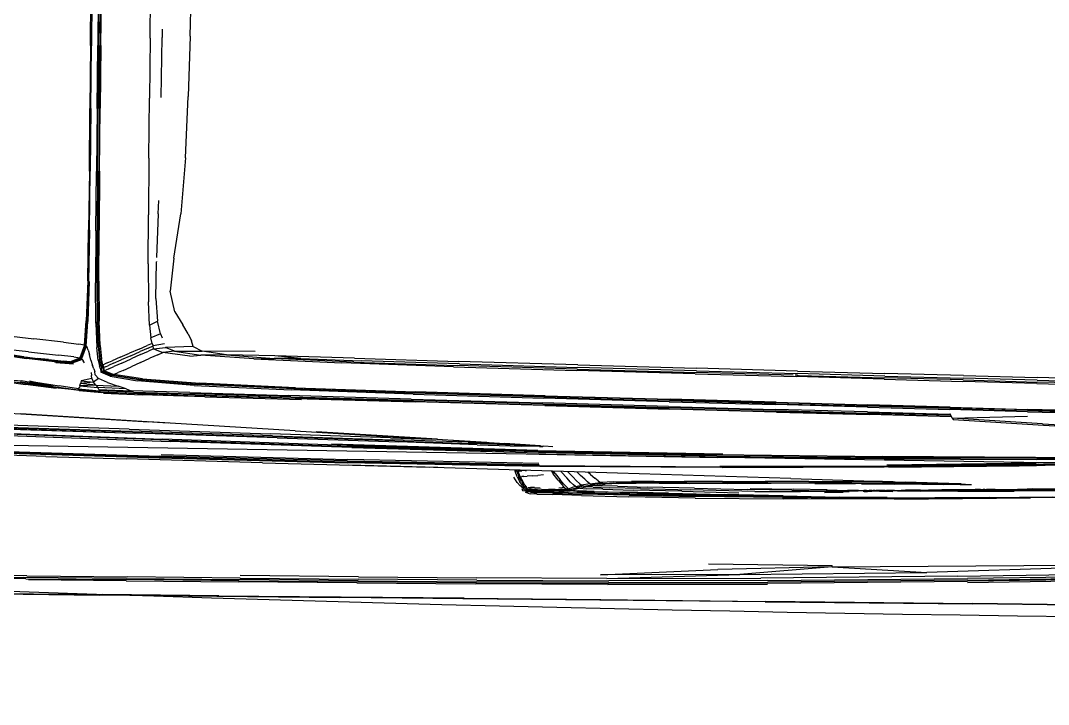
# Model space of a CAD drawing. Extents: x 526875 to 527530, y 3493038 to 3493574.
# Drawn here: x 527099.499 to 527102.927, y 3493321.501 to 3493323.782 of the extents above; entities that cross this region are included whole.
import ezdxf

# ---------------------------------------------------------------- set-up
doc = ezdxf.new("R2010")
doc.units = 0
doc.header["$LTSCALE"] = 2
doc.layers.get('0').update_dxf_attribs({"linetype": 'CONTINUOUS'})
doc.layers.add('L-WATER水景', color=5, linetype='CONTINUOUS')
doc.layers.add('W-_BOLLARD系船栓', color=4, linetype='CONTINUOUS')

# ---------------------------------------------------------------- blocks, each defined once
blk = doc.blocks.new('$matou$00000056')
at = {"color": 0, "linetype": 'Continuous'}
for p, q in [((1730.9, 2039.4, 0), (2317.7, 2037.8, 0)), ((1731.2, 2038.1, 0), (2317.4, 2036.7, 0)), ((2317.5, 2037.6, 0), (2778.6, 2036.7, 0)), ((2779.1, 2036.9, 0), (2317.7, 2037.8, 0)), ((3145.6, 2036.2, 0), (2778.6, 2036.7, 0)), ((2779.1, 2036.9, 0), (3146.6, 2036.4, 0)), ((3448.6, 2035.2, 0), (3144.7, 2035.4, 0)), ((3145.6, 2036.2, 0), (3449.9, 2036, 0)), ((3451.4, 2036.2, 0), (3146.6, 2036.4, 0)), ((3448.6, 2035.2, 0), (3721.1, 2035.1, 0)), ((3722.9, 2036, 0), (3449.9, 2036, 0)), ((3451.4, 2036.2, 0), (3724.8, 2036.2, 0)), ((3993.6, 2035.1, 0), (3721.1, 2035.1, 0)), ((3722.9, 2036, 0), (3995.9, 2036, 0)), ((3998.3, 2036.2, 0), (3724.8, 2036.2, 0)), ((3993.6, 2035.1, 0), (4252.3, 2034.9, 0)), ((4256.6, 2035.8, 0), (3995.9, 2036, 0)), ((3998.3, 2036.2, 0), (4258, 2036, 0)), ((4483.4, 2034.5, 0), (4252.3, 2034.9, 0)), ((4256.6, 2035.8, 0), (4493, 2035.4, 0)), ((4490.3, 2035.5, 0), (4258, 2036, 0)), ((2774.1, 1985.3, 0), (3128.1, 1990.6, 0)), ((3128.9, 1993.5, 0), (2774.5, 1988.3, 0)), ((3127.6, 1987.5, 0), (3421, 1989.2, 0)), ((3421.8, 1992.5, 0), (3128.1, 1990.6, 0)), ((3128.9, 1993.5, 0), (3423.1, 1995.3, 0)), ((3684.4, 1989.3, 0), (3421, 1989.2, 0)), ((3421.8, 1992.5, 0), (3685.5, 1992.5, 0)), ((3687.1, 1995.4, 0), (3423.1, 1995.3, 0)), ((3684.4, 1989.3, 0), (3947.7, 1989.3, 0)), ((3949.1, 1992.6, 0), (3685.5, 1992.5, 0)), ((3687.1, 1995.4, 0), (3951.2, 1995.5, 0)), ((4199.3, 1989.3, 0), (3947.7, 1989.3, 0)), ((3949.1, 1992.6, 0), (4199.3, 1992.6, 0)), ((4199.6, 1995.6, 0), (3951.2, 1995.5, 0)), ((4423, 1992.6, 0), (4199.3, 1992.6, 0)), ((4199.3, 1989.3, 0), (4427.3, 1989.2, 0)), ((4199.6, 1995.6, 0), (4416.8, 1995.5, 0)), ((4423, 1992.6, 0), (4594.7, 1992.5, 0)), ((4627.7, 1988.9, 0), (4427.3, 1989.2, 0)), ((2329.6, 1977.9, 0), (1764.1, 1960.8, 0)), ((1764.9, 1957.2, 0), (2329.8, 1974.8, 0)), ((2329.8, 1971.5, 0), (1765.2, 1953.9, 0)), ((1765.4, 1949.7, 0), (2329.8, 1967.4, 0)), ((2774.1, 1985.3, 0), (2329.8, 1974.8, 0)), ((2329.8, 1971.5, 0), (2773.9, 1982.1, 0)), ((2773.7, 1978, 0), (2329.8, 1967.4, 0)), ((2352.5, 1961.1, 0), (2789.3, 1971.6, 0)), ((2773.7, 1978, 0), (3127.2, 1983.3, 0)), ((3127.6, 1987.5, 0), (2773.9, 1982.1, 0)), ((3131.8, 1976.7, 0), (2789.3, 1971.6, 0)), ((3131.8, 1976.7, 0), (2836.2, 1961.7, 0)), ((2836.2, 1961.7, 0), (3145.8, 1966.5, 0)), ((3145.8, 1966.5, 0), (2884.9, 1948.6, 0)), ((3420.5, 1985.1, 0), (3127.2, 1983.3, 0)), ((3131.8, 1976.7, 0), (3421, 1978.4, 0)), ((3420.5, 1985.1, 0), (3683.7, 1985.1, 0)), ((3683.8, 1978.4, 0), (3421, 1978.4, 0)), ((3946.9, 1985.1, 0), (3683.7, 1985.1, 0)), ((3683.8, 1978.4, 0), (3946.6, 1978.3, 0)), ((3946.9, 1985.1, 0), (4196.9, 1985, 0)), ((4420.5, 1984.7, 0), (4196.9, 1985, 0)), ((4420.5, 1984.7, 0), (4592.8, 1983.8, 0)), ((2352.5, 1961.1, 0), (1780.5, 1943.6, 0)), ((1870.9, 1923.1, 0), (2420.7, 1951.7, 0)), ((2836.2, 1961.7, 0), (2420.7, 1951.7, 0)), ((2631, 1937.9, 0), (2420.7, 1951.7, 0)), ((2631, 1937.9, 0), (2836.2, 1961.7, 0)), ((2631, 1937.9, 0), (2884.9, 1948.6, 0)), ((2631, 1937.9, 0), (1870.9, 1923.1, 0)), ((2631, 1937.9, 0), (2631, 1934.9, 0)), ((2905.9, 1932.7, 0), (2631, 1934.9, 0)), ((1854.5, 1732.5, 0), (2191.8, 1741.6, 0)), ((2282, 1741.1, 0), (2128.4, 1737.2, 0)), ((2295.1, 1743.1, 0), (2141.5, 1738.9, 0)), ((2142.7, 1738.7, 0), (2289.9, 1742.6, 0)), ((2493.7, 1748.2, 0), (2191.8, 1741.6, 0)), ((2282, 1741.1, 0), (2404, 1743.5, 0)), ((2407.8, 1744.8, 0), (2289.9, 1742.6, 0)), ((2295.1, 1743.1, 0), (2414.2, 1745.5, 0)), ((2427.2, 1745.8, 0), (2387.3, 1745, 0)), ((2509.8, 1744.4, 0), (2404, 1743.5, 0)), ((2407.8, 1744.8, 0), (2512.6, 1745.7, 0)), ((2427.2, 1745.8, 0), (2450.3, 1746.1, 0)), ((2547.2, 1746.9, 0), (2450.3, 1746.1, 0)), ((2493.7, 1748.2, 0), (2740.7, 1750.8, 0)), ((2509.8, 1744.4, 0), (2616.5, 1744.1, 0)), ((2620.4, 1745.3, 0), (2512.6, 1745.7, 0)), ((2547.2, 1746.9, 0), (2647.7, 1746.3, 0)), ((2741.5, 1742.6, 0), (2616.5, 1744.1, 0)), ((2620.4, 1745.3, 0), (2747.5, 1743.8, 0)), ((2771.6, 1744.7, 0), (2647.7, 1746.3, 0)), ((2742.9, 1746.4, 0), (2687, 1745.8, 0)), ((2936.6, 1750.6, 0), (2740.7, 1750.8, 0)), ((2741.5, 1742.6, 0), (2872.3, 1740.4, 0)), ((2742.9, 1746.4, 0), (2936.4, 1746.2, 0)), ((2879.8, 1741.6, 0), (2747.5, 1743.8, 0)), ((2771.6, 1744.7, 0), (2903.4, 1742.6, 0)), ((2914.2, 1742.6, 0), (2802.2, 1744.2, 0)), ((2935.6, 1744.1, 0), (2807.3, 1744.2, 0)), ((2996.5, 1738.1, 0), (2872.3, 1740.4, 0)), ((2879.8, 1741.6, 0), (3003.7, 1739.3, 0)), ((2899.1, 1742.8, 0), (2934.4, 1742.8, 0)), ((2914.2, 1742.6, 0), (3041.2, 1740.3, 0)), ((3054.9, 1740.4, 0), (2932.8, 1742.3, 0)), ((3081.7, 1741.2, 0), (2934.4, 1742.8, 0)), ((2935.6, 1744.1, 0), (3082.9, 1742.4, 0)), ((3083.8, 1744.5, 0), (2936.4, 1746.2, 0)), ((2936.6, 1750.6, 0), (3085, 1748.7, 0)), ((2985.2, 1741.4, 0), (3066.6, 1740.3, 0)), ((2996.5, 1738.1, 0), (3098.2, 1736, 0)), ((3104.2, 1737.4, 0), (3003.7, 1739.3, 0)), ((3081.7, 1741.2, 0), (3186.1, 1739.2, 0)), ((3187.4, 1740.4, 0), (3082.9, 1742.4, 0)), ((3083.8, 1744.5, 0), (3188.4, 1742.4, 0)), ((3189.6, 1746.5, 0), (3085, 1748.7, 0)), ((3104.2, 1737.4, 0), (3166.6, 1736.1, 0)), ((3250.7, 1737.9, 0), (3186.1, 1739.2, 0)), ((3187.4, 1740.4, 0), (3252.2, 1739.1, 0)), ((3253.1, 1741.1, 0), (3188.4, 1742.4, 0)), ((3189.6, 1746.5, 0), (3254.3, 1744.9, 0)), ((3250.7, 1737.9, 0), (3285.7, 1736.9, 0)), ((3287.2, 1738.1, 0), (3252.2, 1739.1, 0)), ((3253.1, 1741.1, 0), (3288.1, 1740.1, 0)), ((3289.1, 1743.9, 0), (3254.3, 1744.9, 0)), ((3300.7, 1735.8, 0), (3285.7, 1736.9, 0)), ((3287.2, 1738.1, 0), (3302.5, 1736.9, 0)), ((3303.3, 1739.1, 0), (3288.1, 1740.1, 0)), ((3289.1, 1743.9, 0), (3304, 1743, 0)), ((3300.7, 1735.8, 0), (3302.5, 1736.9, 0)), ((3303.3, 1739.1, 0), (3302.5, 1736.9, 0)), ((3308.6, 1737.7, 0), (3302.5, 1736.9, 0)), ((3308.7, 1734.7, 0), (3302.5, 1736.9, 0)), ((3303.3, 1739.1, 0), (3308.6, 1737.7, 0)), ((3309, 1741.8, 0), (3304, 1743, 0)), ((3314, 1735.9, 0), (3308.6, 1737.7, 0)), ((3309, 1741.8, 0), (3313.9, 1739.7, 0)), ((2018.7, 1714.6, 0), (2199.4, 1717.5, 0)), ((2199.8, 1718.3, 0), (2018.8, 1715.5, 0)), ((2018.9, 1715.9, 0), (2200.4, 1718.8, 0)), ((2212.8, 1720.8, 0), (2033.6, 1717.9, 0)), ((2054.6, 1720.1, 0), (2228.3, 1723, 0)), ((2126.2, 1716.1, 0), (2220.5, 1717.9, 0)), ((2186.4, 1715.5, 0), (2144.7, 1715.2, 0)), ((2199.7, 1717.5, 0), (2199.4, 1717.5, 0)), ((2199.8, 1718.3, 0), (2326.8, 1720.3, 0)), ((2327.8, 1720.8, 0), (2200.4, 1718.8, 0)), ((2332.8, 1721.6, 0), (2204.5, 1719.6, 0)), ((2212.8, 1720.8, 0), (2340.2, 1722.7, 0)), ((2269.9, 1718.9, 0), (2220.5, 1717.9, 0)), ((2353.2, 1724.8, 0), (2228.3, 1723, 0)), ((2269.9, 1718.9, 0), (2289.2, 1719.3, 0)), ((2293.2, 1719.4, 0), (2289.2, 1719.3, 0)), ((2293.2, 1719.4, 0), (2296.7, 1719.5, 0)), ((2302.7, 1719.6, 0), (2296.7, 1719.5, 0)), ((2302.7, 1719.6, 0), (2314.6, 1719.8, 0)), ((2313.3, 1719.8, 0), (2332.1, 1720.3, 0)), ((2341.2, 1720.5, 0), (2326.8, 1720.3, 0)), ((2327.8, 1720.8, 0), (2389, 1721.7, 0)), ((2362.3, 1721.1, 0), (2332.1, 1720.3, 0)), ((2332.8, 1721.6, 0), (2418.8, 1722.8, 0)), ((2425.2, 1723.8, 0), (2340.2, 1722.7, 0)), ((2353.2, 1724.8, 0), (2435.4, 1725.5, 0)), ((2362.3, 1721.1, 0), (2398.6, 1722, 0)), ((2436, 1722.9, 0), (2398.6, 1722, 0)), ((2460.3, 1723.4, 0), (2418.8, 1722.8, 0)), ((2425.2, 1723.8, 0), (2479.5, 1724.3, 0)), ((2487.1, 1725.5, 0), (2435.4, 1725.5, 0)), ((2436, 1722.9, 0), (2469.5, 1723.6, 0)), ((2494.2, 1724, 0), (2469.5, 1723.6, 0)), ((2514.7, 1724.6, 0), (2479.5, 1724.3, 0)), ((2487.1, 1725.5, 0), (2520.4, 1725.5, 0)), ((2494.2, 1724, 0), (2511.8, 1724.3, 0)), ((2527.1, 1726.9, 0), (2497.4, 1727.5, 0)), ((2523.6, 1724.3, 0), (2511.8, 1724.3, 0)), ((2514.7, 1724.6, 0), (2535.3, 1724.7, 0)), ((2540, 1725.4, 0), (2520.4, 1725.5, 0)), ((2521.4, 1724.3, 0), (2531.8, 1724.4, 0)), ((2527.1, 1726.9, 0), (2544.4, 1726.6, 0)), ((2538, 1724.5, 0), (2531.8, 1724.4, 0)), ((2538, 1724.5, 0), (2542.4, 1724.5, 0)), ((2540, 1725.4, 0), (2550.5, 1725.5, 0)), ((2545.1, 1724.5, 0), (2542.4, 1724.5, 0)), ((2553.9, 1726.6, 0), (2544.4, 1726.6, 0)), ((2545.1, 1724.5, 0), (2550.5, 1724.6, 0)), ((2556.5, 1725.4, 0), (2550.5, 1725.5, 0)), ((2553.9, 1726.6, 0), (2559.1, 1726.7, 0)), ((2561.6, 1728.2, 0), (2554.2, 1728, 0)), ((2556.5, 1725.4, 0), (2562.4, 1725.5, 0)), ((2563.5, 1726.6, 0), (2559.1, 1726.7, 0)), ((2573.7, 1725.4, 0), (2562.4, 1725.5, 0)), ((2563.5, 1726.6, 0), (2574.5, 1726.5, 0)), ((2573.7, 1725.4, 0), (2598.3, 1725.2, 0)), ((2599.4, 1726.6, 0), (2574.5, 1726.5, 0)), ((2578.5, 1727.6, 0), (2594.8, 1728.1, 0)), ((2635.7, 1728.9, 0), (2594.8, 1728.1, 0)), ((2644, 1724.7, 0), (2598.3, 1725.2, 0)), ((2599.4, 1726.6, 0), (2646, 1726.7, 0)), ((2649.7, 1732, 0), (2607.7, 1730.6, 0)), ((2635.7, 1728.9, 0), (2702.7, 1729.6, 0)), ((2644, 1724.7, 0), (2718.6, 1723.8, 0)), ((2722.2, 1726.5, 0), (2646, 1726.7, 0)), ((2804.5, 1730.5, 0), (2702.7, 1729.6, 0)), ((2815, 1722.2, 0), (2718.6, 1723.8, 0)), ((2722.2, 1726.5, 0), (2821.8, 1725.6, 0)), ((2804.5, 1730.5, 0), (2948.3, 1728, 0)), ((2938.6, 1723.6, 0), (2821.8, 1725.6, 0)), ((2966.4, 1732.2, 0), (2839.6, 1734.7, 0)), ((2938.6, 1723.6, 0), (3044.2, 1721.5, 0)), ((3058.6, 1725.8, 0), (2948.3, 1728, 0)), ((2966.4, 1732.2, 0), (3074.8, 1730.1, 0)), ((3110, 1720.1, 0), (3044.2, 1721.5, 0)), ((3058.6, 1725.8, 0), (3127.2, 1724.4, 0)), ((3142.2, 1728.8, 0), (3074.8, 1730.1, 0)), ((3161.4, 1734.8, 0), (3098.2, 1736, 0)), ((3107.2, 1712.3, 0), (3137.2, 1714.4, 0)), ((3110, 1720.1, 0), (3145.7, 1719.1, 0)), ((3164.2, 1723.4, 0), (3127.2, 1724.4, 0)), ((3161.3, 1718, 0), (3137.2, 1714.4, 0)), ((3142.5, 1712.7, 0), (3137.2, 1714.4, 0)), ((3142.2, 1728.8, 0), (3178.6, 1727.8, 0)), ((3142.5, 1712.7, 0), (3166.4, 1716.3, 0)), ((3161.3, 1718, 0), (3145.7, 1719.1, 0)), ((3161.3, 1718, 0), (3180, 1722.3, 0)), ((3161.3, 1718, 0), (3166.4, 1716.3, 0)), ((3161.4, 1734.8, 0), (3195.5, 1733.8, 0)), ((3164.2, 1723.4, 0), (3180, 1722.3, 0)), ((3185, 1720.6, 0), (3166.4, 1716.3, 0)), ((3171.1, 1713.5, 0), (3166.4, 1716.3, 0)), ((3200.4, 1735.2, 0), (3166.6, 1736.1, 0)), ((3171.1, 1713.5, 0), (3189.5, 1717.7, 0)), ((3194.1, 1726.6, 0), (3178.6, 1727.8, 0)), ((3194.1, 1726.6, 0), (3180, 1722.3, 0)), ((3185, 1720.6, 0), (3180, 1722.3, 0)), ((3185, 1720.6, 0), (3198.9, 1724.9, 0)), ((3185, 1720.6, 0), (3189.5, 1717.7, 0)), ((3203.2, 1722.1, 0), (3189.5, 1717.7, 0)), ((3194.3, 1713, 0), (3189.5, 1717.7, 0)), ((3194.1, 1726.6, 0), (3203.9, 1730.3, 0)), ((3194.1, 1726.6, 0), (3198.9, 1724.9, 0)), ((3210.2, 1732.7, 0), (3195.5, 1733.8, 0)), ((3208.6, 1728.6, 0), (3198.9, 1724.9, 0)), ((3203.2, 1722.1, 0), (3198.9, 1724.9, 0)), ((3200.4, 1735.2, 0), (3214.9, 1734, 0)), ((3203.2, 1722.1, 0), (3212.7, 1725.8, 0)), ((3203.2, 1722.1, 0), (3207.9, 1717.3, 0)), ((3210.2, 1732.7, 0), (3203.9, 1730.3, 0)), ((3214, 1709.7, 0), (3207.9, 1717.3, 0)), ((3208.6, 1728.6, 0), (3214.8, 1731, 0)), ((3210.2, 1732.7, 0), (3214.9, 1734, 0)), ((3210.2, 1732.7, 0), (3214.8, 1731, 0)), ((3218.8, 1728.2, 0), (3212.7, 1725.8, 0)), ((3219.4, 1732.3, 0), (3214.8, 1731, 0)), ((3218.8, 1728.2, 0), (3214.8, 1731, 0)), ((3220.1, 1734.7, 0), (3214.9, 1734, 0)), ((3219.4, 1732.3, 0), (3214.9, 1734, 0)), ((3218.8, 1728.2, 0), (3223.4, 1729.5, 0)), ((3218.8, 1728.2, 0), (3223.3, 1723.3, 0)), ((3219.4, 1732.3, 0), (3224.6, 1732.9, 0)), ((3219.4, 1732.3, 0), (3223.4, 1729.5, 0)), ((3220.1, 1734.7, 0), (3227.9, 1734.9, 0)), ((3229.1, 1715.4, 0), (3223.3, 1723.3, 0)), ((3228.5, 1730.1, 0), (3223.4, 1729.5, 0)), ((3227.8, 1724.6, 0), (3223.4, 1729.5, 0)), ((3232.4, 1733.2, 0), (3224.6, 1732.9, 0)), ((3227.8, 1724.6, 0), (3232.9, 1725.3, 0)), ((3227.8, 1724.6, 0), (3233.5, 1716.7, 0)), ((3240.4, 1735, 0), (3227.9, 1734.9, 0)), ((3228.5, 1730.1, 0), (3236.3, 1730.4, 0)), ((3229.1, 1715.4, 0), (3237.3, 1703.4, 0)), ((3232.4, 1733.2, 0), (3244.8, 1733.3, 0)), ((3240.5, 1725.5, 0), (3232.9, 1725.3, 0)), ((3241.6, 1704.6, 0), (3233.5, 1716.7, 0)), ((3248.6, 1730.5, 0), (3236.3, 1730.4, 0)), ((3240.4, 1735, 0), (3255.3, 1735.1, 0)), ((3259.7, 1733.4, 0), (3244.8, 1733.3, 0)), ((3248.6, 1730.5, 0), (3263.4, 1730.6, 0)), ((3270.4, 1735.1, 0), (3255.3, 1735.1, 0)), ((3259.7, 1733.4, 0), (3274.7, 1733.4, 0)), ((3278.3, 1730.6, 0), (3263.4, 1730.6, 0)), ((3270.4, 1735.1, 0), (3283.4, 1735.1, 0)), ((3287.6, 1733.4, 0), (3274.7, 1733.4, 0)), ((3278.3, 1730.6, 0), (3291.2, 1730.6, 0)), ((3294.6, 1726, 0), (3282, 1726, 0)), ((3292, 1735.1, 0), (3283.4, 1735.1, 0)), ((3287.6, 1733.4, 0), (3296.2, 1733.4, 0)), ((3299.7, 1730.6, 0), (3291.2, 1730.6, 0)), ((3292, 1735.1, 0), (3297.4, 1735.3, 0)), ((3294.6, 1726, 0), (3303.1, 1726.1, 0)), ((3301.7, 1733.5, 0), (3296.2, 1733.4, 0)), ((3300.7, 1735.8, 0), (3297.4, 1735.3, 0)), ((3299.7, 1730.6, 0), (3305.1, 1730.7, 0)), ((3300.7, 1735.8, 0), (3305.3, 1733.9, 0)), ((3301.7, 1733.5, 0), (3305.3, 1733.9, 0)), ((3308.4, 1726.1, 0), (3303.1, 1726.1, 0)), ((3308.7, 1730.8, 0), (3305.1, 1730.7, 0)), ((3308.7, 1734.7, 0), (3305.3, 1733.9, 0)), ((3308.7, 1730.8, 0), (3305.3, 1733.9, 0)), ((3308.7, 1734.7, 0), (3314, 1735.9, 0)), ((3308.7, 1734.7, 0), (3311.9, 1730.7, 0)), ((3308.7, 1734.7, 0), (3314.9, 1732.9, 0)), ((3308.7, 1730.8, 0), (3311.9, 1726.1, 0)), ((3308.7, 1730.8, 0), (3311.9, 1730.7, 0)), ((3314.9, 1732.9, 0), (3311.9, 1730.7, 0)), ((3314.7, 1726, 0), (3311.9, 1730.7, 0)), ((3315.5, 1719.3, 0), (3311.9, 1726.1, 0)), ((3314, 1735.9, 0), (3314.9, 1732.9, 0)), ((3314, 1735.9, 0), (3320.4, 1735, 0)), ((3314.7, 1726, 0), (3318.4, 1719.3, 0)), ((3316.2, 1729.9, 0), (3314.9, 1732.9, 0)), ((3315.5, 1719.3, 0), (3320.2, 1709.5, 0)), ((3322.5, 1731.6, 0), (3316.2, 1729.9, 0)), ((3316.2, 1729.9, 0), (3318.2, 1725.7, 0)), ((3316.2, 1729.9, 0), (3322.3, 1728.2, 0)), ((3321.7, 1719.4, 0), (3318.2, 1725.7, 0)), ((3323.1, 1709.7, 0), (3318.4, 1719.3, 0)), ((3322.5, 1731.6, 0), (3320.4, 1735, 0)), ((3321.7, 1719.4, 0), (3326.7, 1710, 0)), ((3321.9, 1725, 0), (3322.3, 1728.2, 0)), ((3321.9, 1725, 0), (3326, 1721, 0)), ((3332.6, 1712.1, 0), (3326, 1721, 0)), ((2348.5, 1705.9, 0), (2322.9, 1705.7, 0)), ((2349.6, 1704.2, 0), (2322.9, 1705.7, 0)), ((2345.8, 1704.4, 0), (2361.9, 1704.6, 0)), ((2348.5, 1705.9, 0), (2385.4, 1706, 0)), ((2349.6, 1704.2, 0), (2469.7, 1700.6, 0)), ((2397.6, 1704.7, 0), (2361.9, 1704.6, 0)), ((2433.6, 1706.1, 0), (2385.4, 1706, 0)), ((2397.6, 1704.7, 0), (2445.2, 1704.8, 0)), ((2405.8, 1702.5, 0), (2406.7, 1702.5, 0)), ((2453.9, 1702.7, 0), (2406.7, 1702.5, 0)), ((2433.6, 1706.1, 0), (2493.4, 1706.3, 0)), ((2505.8, 1705.1, 0), (2445.2, 1704.8, 0)), ((2453.9, 1702.7, 0), (2514.2, 1703.1, 0)), ((2724.6, 1693.6, 0), (2469.7, 1700.6, 0)), ((2567.3, 1706.8, 0), (2493.4, 1706.3, 0)), ((2520.7, 1700, 0), (2497.4, 1699.8, 0)), ((2505.8, 1705.1, 0), (2580.7, 1705.6, 0)), ((2588.7, 1703.8, 0), (2514.2, 1703.1, 0)), ((2520.7, 1700, 0), (2595.1, 1700.8, 0)), ((2671.2, 1706.6, 0), (2580.7, 1705.6, 0)), ((2588.7, 1703.8, 0), (2678.7, 1704.8, 0)), ((2684.9, 1701.9, 0), (2595.1, 1700.8, 0)), ((2671.2, 1706.6, 0), (2768.6, 1707.7, 0)), ((2775.6, 1706, 0), (2678.7, 1704.8, 0)), ((2684.9, 1701.9, 0), (2781.6, 1703.1, 0)), ((2724.6, 1693.6, 0), (3109.9, 1683.5, 0)), ((2864.4, 1708.9, 0), (2768.6, 1707.7, 0)), ((2775.6, 1706, 0), (2870.9, 1707.2, 0)), ((2876.7, 1704.3, 0), (2781.6, 1703.1, 0)), ((2864.4, 1708.9, 0), (2950, 1709.9, 0)), ((2956.1, 1708.1, 0), (2870.9, 1707.2, 0)), ((2876.7, 1704.3, 0), (2961.7, 1705.3, 0)), ((3016.9, 1710.5, 0), (2950, 1709.9, 0)), ((2956.1, 1708.1, 0), (3022.7, 1708.7, 0)), ((3028.1, 1705.9, 0), (2961.7, 1705.3, 0)), ((3016.9, 1710.5, 0), (3068.2, 1711.1, 0)), ((3073.9, 1709.4, 0), (3022.7, 1708.7, 0)), ((3028.1, 1705.9, 0), (3079, 1706.6, 0)), ((3107.2, 1712.3, 0), (3068.2, 1711.1, 0)), ((3073.9, 1709.4, 0), (3112.7, 1710.6, 0)), ((3117.7, 1707.8, 0), (3079, 1706.6, 0)), ((3142.5, 1712.7, 0), (3112.7, 1710.6, 0)), ((3117.7, 1707.8, 0), (3147.3, 1709.9, 0)), ((3142.5, 1712.7, 0), (3147.3, 1709.9, 0)), ((3171.1, 1713.5, 0), (3147.3, 1709.9, 0)), ((3152.8, 1705.3, 0), (3147.3, 1709.9, 0)), ((3152.8, 1705.3, 0), (3160.1, 1698.1, 0)), ((3170.3, 1687.5, 0), (3160.1, 1698.1, 0)), ((3171.1, 1713.5, 0), (3176.2, 1708.8, 0)), ((3182.9, 1701.5, 0), (3176.2, 1708.8, 0)), ((3182.9, 1701.5, 0), (3192.3, 1690.8, 0)), ((3200.8, 1681.2, 0), (3192.3, 1690.8, 0)), ((3194.3, 1713, 0), (3200.7, 1705.6, 0)), ((3209.5, 1694.6, 0), (3200.7, 1705.6, 0)), ((3209.5, 1694.6, 0), (3220.7, 1680.7, 0)), ((3214, 1709.7, 0), (3222.5, 1698.3, 0)), ((3234.3, 1682.3, 0), (3222.5, 1698.3, 0)), ((3248.8, 1686.5, 0), (3237.3, 1703.4, 0)), ((3241.6, 1704.6, 0), (3252.9, 1687.5, 0)), ((3274.4, 1690.5, 0), (3286.9, 1692, 0)), ((3299.6, 1693.4, 0), (3286.9, 1692, 0)), ((3299.6, 1693.4, 0), (3310.6, 1694.6, 0)), ((3318, 1695.3, 0), (3310.6, 1694.6, 0)), ((3318, 1695.3, 0), (3322.9, 1695.7, 0)), ((3326.3, 1695.9, 0), (3320.2, 1709.5, 0)), ((3326.3, 1695.9, 0), (3322.9, 1695.7, 0)), ((3323.1, 1709.7, 0), (3329.3, 1696.1, 0)), ((3326.3, 1695.9, 0), (3329.3, 1696.1, 0)), ((3326.3, 1695.9, 0), (3330.8, 1680.7, 0)), ((3333, 1696.4, 0), (3326.7, 1710, 0)), ((3333.8, 1680.8, 0), (3329.3, 1696.1, 0)), ((3332.6, 1712.1, 0), (3340.6, 1697.7, 0)), ((3333, 1696.4, 0), (3337.9, 1680.8, 0)), ((3109.9, 1683.5, 0), (3615.8, 1670.5, 0)), ((3170.3, 1687.5, 0), (3175.9, 1681.8, 0)), ((3234.3, 1682.3, 0), (3235.6, 1680.3, 0)), ((3248.8, 1686.5, 0), (3252.4, 1679.9, 0)), ((3257.1, 1679.7, 0), (3252.9, 1687.5, 0)), ((3315.5, 1678.8, 0), (3312.6, 1678.3, 0)), ((3315.5, 1678.8, 0), (3322.6, 1680, 0)), ((3327.5, 1680.5, 0), (3322.6, 1680, 0)), ((3327.5, 1680.5, 0), (3330.8, 1680.7, 0)), ((3330.7, 1677.8, 0), (3330.8, 1680.7, 0)), ((3333.8, 1680.8, 0), (3330.8, 1680.7, 0)), ((3333.8, 1680.8, 0), (3333.7, 1677.8, 0)), ((3333.8, 1680.8, 0), (3337.9, 1680.8, 0)), ((3338, 1677.7, 0), (3337.9, 1680.8, 0)), ((3509.7, 1673, 0), (3708.7, 1668.1, 0)), ((3899.6, 1663.8, 0), (3528.4, 1672.2, 0)), ((3697.8, 1668.4, 0), (3615.8, 1670.5, 0)), ((1877.4, 1639.6, 0), (2172.4, 1648.7, 0)), ((2174.1, 1646.9, 0), (1888.3, 1637.8, 0)), ((1902.2, 1642.5, 0), (2184.2, 1650.1, 0)), ((2219.1, 1651.7, 0), (1976.4, 1644.9, 0)), ((2172.4, 1648.7, 0), (2509.8, 1656, 0)), ((2174.1, 1646.9, 0), (2509.8, 1656, 0)), ((2217.1, 1652.1, 0), (2178.8, 1651.4, 0)), ((2511.3, 1653.6, 0), (2179.5, 1644.1, 0)), ((2511.8, 1657.5, 0), (2184.2, 1650.1, 0)), ((2219.1, 1651.7, 0), (2184.2, 1650.1, 0)), ((2506.8, 1659.2, 0), (2217.1, 1652.1, 0)), ((2217.1, 1652.1, 0), (2241.9, 1652.6, 0)), ((2219.1, 1651.7, 0), (2519.7, 1658.5, 0)), ((2219.1, 1651.7, 0), (2241.9, 1652.6, 0)), ((2517.8, 1659.1, 0), (2241.9, 1652.6, 0)), ((2882.4, 1661.1, 0), (2509.8, 1656, 0)), ((2511.8, 1657.5, 0), (2881.4, 1662.8, 0)), ((2877.3, 1665, 0), (2517.8, 1659.1, 0)), ((2880.5, 1663.7, 0), (2519.7, 1658.5, 0)), ((2524.7, 1659, 0), (2878.9, 1664.5, 0)), ((2878.9, 1664.5, 0), (3282.6, 1666.1, 0)), ((3282.6, 1666.1, 0), (2879.7, 1664.1, 0)), ((3283.1, 1665.6, 0), (2879.7, 1664.1, 0)), ((3283.1, 1665.6, 0), (2880.5, 1663.7, 0)), ((2880.5, 1663.7, 0), (3283.7, 1665.1, 0)), ((3283.7, 1665.1, 0), (2881.4, 1662.8, 0)), ((3284.2, 1664, 0), (2881.4, 1662.8, 0)), ((3281.4, 1666.5, 0), (3710.1, 1661.9, 0)), ((3710.9, 1661.4, 0), (3282.6, 1666.1, 0)), ((3711.4, 1660.4, 0), (3283.7, 1665.1, 0)), ((3284.2, 1664, 0), (3711.5, 1659.2, 0)), ((3711.1, 1656.8, 0), (3284.6, 1661.9, 0)), ((3284.9, 1658.3, 0), (3710.1, 1652.7, 0)), ((4128.8, 1653.5, 0), (3710.1, 1661.9, 0)), ((4125, 1643.6, 0), (3710.1, 1652.7, 0)), ((3710.9, 1661.4, 0), (4129.1, 1653, 0)), ((3711.1, 1656.8, 0), (4127.4, 1648.1, 0)), ((3711.4, 1660.4, 0), (4129, 1651.9, 0)), ((4128.6, 1650.6, 0), (3711.5, 1659.2, 0)), ((3899.6, 1663.8, 0), (4202.3, 1656.6, 0)), ((4499, 1638.1, 0), (4127.4, 1648.1, 0)), ((4128.6, 1650.6, 0), (4501.1, 1640.8, 0)), ((4128.8, 1653.5, 0), (4502.6, 1643.7, 0)), ((4502, 1642.1, 0), (4129, 1651.9, 0)), ((4502.5, 1643.2, 0), (4129.1, 1653, 0)), ((4304.6, 1654, 0), (4202.3, 1656.6, 0)), ((4381.1, 1652, 0), (4304.6, 1654, 0)), ((4381.1, 1652, 0), (4608.4, 1645.8, 0)), ((1869.2, 1627.5, 0), (2178.2, 1630.4, 0)), ((2177.1, 1632, 0), (1869.8, 1628.8, 0)), ((2181.6, 1629, 0), (1874.4, 1626.3, 0)), ((1876.2, 1630.5, 0), (2178.3, 1634.3, 0)), ((1896, 1635.5, 0), (2179.5, 1644.1, 0)), ((2177.1, 1632, 0), (2518.5, 1634, 0)), ((2518.5, 1634, 0), (2178.2, 1630.4, 0)), ((2520, 1631.9, 0), (2178.2, 1630.4, 0)), ((2517.4, 1636.8, 0), (2178.3, 1634.3, 0)), ((2181.6, 1629, 0), (2521.7, 1630.2, 0)), ((2517.4, 1636.8, 0), (2888.1, 1636.9, 0)), ((2889.5, 1633.3, 0), (2518.5, 1634, 0)), ((2520, 1631.9, 0), (2890.6, 1630.9, 0)), ((2890.8, 1629.1, 0), (2521.7, 1630.2, 0)), ((3287.4, 1622.6, 0), (2876.4, 1627.4, 0)), ((3284.7, 1633.1, 0), (2888.1, 1636.9, 0)), ((2889.5, 1633.3, 0), (3285.3, 1628.9, 0)), ((3286.3, 1626.1, 0), (2890.6, 1630.9, 0)), ((2890.8, 1629.1, 0), (3288, 1624.1, 0)), ((3701.2, 1619.5, 0), (3285.3, 1628.9, 0)), ((3286.3, 1626.1, 0), (3701.2, 1619.5, 0)), ((3286.3, 1626.1, 0), (3703.8, 1616.2, 0)), ((3287.4, 1622.6, 0), (3712.1, 1613.9, 0)), ((3287.4, 1622.6, 0), (3746.3, 1610.9, 0)), ((3712.1, 1613.9, 0), (3288, 1624.1, 0)), ((3254.2, 1611.9, 0), (3274.3, 1610.1, 0)), ((3281.9, 1610, 0), (3274.3, 1610.1, 0)), ((3314.8, 1607.5, 0), (3274.3, 1610.1, 0)), ((3283.7, 1611.9, 0), (3276.9, 1611, 0)), ((3288.5, 1609.5, 0), (3276.9, 1611, 0)), ((3281.9, 1610, 0), (3317.2, 1607.3, 0)), ((3283.7, 1611.9, 0), (3324.8, 1611.4, 0)), ((3283.7, 1611.9, 0), (3301.8, 1608.9, 0)), ((3298.8, 1608.7, 0), (3301.8, 1608.9, 0)), ((3340.7, 1608.2, 0), (3301.8, 1608.9, 0)), ((3303.7, 1608.3, 0), (3301.8, 1608.9, 0)), ((3314.8, 1607.5, 0), (3361.8, 1604, 0)), ((3401.4, 1601.7, 0), (3317.2, 1607.3, 0)), ((3422.7, 1608.1, 0), (3324.8, 1611.4, 0)), ((3340.7, 1608.2, 0), (3435.1, 1605.2, 0)), ((3510.7, 1594, 0), (3361.8, 1604, 0)), ((3442.6, 1601.7, 0), (3366.5, 1604, 0)), ((3401.4, 1601.7, 0), (3562.3, 1591.3, 0)), ((3422.7, 1608.1, 0), (3597, 1602.4, 0)), ((3605.9, 1599.9, 0), (3435.1, 1605.2, 0)), ((3442.6, 1601.7, 0), (3611.2, 1596.6, 0)), ((3867.4, 1594.2, 0), (3597, 1602.4, 0)), ((3605.9, 1599.9, 0), (3873.8, 1591.9, 0)), ((3701.2, 1619.5, 0), (4105, 1607.3, 0)), ((4108.4, 1603.8, 0), (3703.8, 1616.2, 0)), ((3712.1, 1613.9, 0), (4121.8, 1601.1, 0)), ((4464.1, 1594.6, 0), (4105, 1607.3, 0)), ((4108.4, 1603.8, 0), (4465.6, 1591.2, 0)), ((4475.7, 1588.7, 0), (4121.8, 1601.1, 0)), ((3510.7, 1594, 0), (3780.4, 1576.9, 0)), ((3615.1, 1591, 0), (3523.6, 1593.8, 0)), ((3827.8, 1574.5, 0), (3562.3, 1591.3, 0)), ((3877.6, 1588.9, 0), (3611.2, 1596.6, 0)), ((3615.1, 1591, 0), (3882.2, 1583, 0)), ((3867.4, 1594.2, 0), (4183.9, 1584.9, 0)), ((4188.8, 1582.8, 0), (3873.8, 1591.9, 0)), ((3877.6, 1588.9, 0), (4191.8, 1579.9, 0)), ((4196.7, 1573.8, 0), (3882.2, 1583, 0)), ((4182.3, 1586.3, 0), (4485.4, 1577.5, 0)), ((4496.8, 1575.9, 0), (4183.9, 1584.9, 0)), ((4188.8, 1582.8, 0), (4500.9, 1573.8, 0)), ((4503.5, 1571, 0), (4191.8, 1579.9, 0)), ((3827.8, 1574.5, 0), (4153.3, 1553.5, 0)), ((4109.6, 1556, 0), (4437.4, 1534.8, 0)), ((4196.7, 1573.8, 0), (4507.4, 1564.8, 0)), ((2164.3, 1538.8, 0), (1963.5, 1550.6, 0)), ((2166.4, 1534.9, 0), (1965.7, 1546.7, 0)), ((2364.8, 1525.9, 0), (2164.3, 1538.8, 0)), ((2166.4, 1534.9, 0), (2367, 1522, 0)), ((4437.4, 1534.8, 0), (4153.3, 1553.5, 0)), ((4710.5, 1516.9, 0), (4437.4, 1534.8, 0)), ((2367, 1522, 0), (2200.1, 1514.1, 0)), ((2367, 1522, 0), (2364.8, 1525.9, 0)), ((2367, 1522, 0), (2372.2, 1510.1, 0)), ((2368.6, 1518.2, 0), (2551.5, 1514, 0)), ((2553.9, 1512.2, 0), (2369.4, 1516.5, 0)), ((2371.5, 1513.9, 0), (2370.5, 1514, 0)), ((2371.5, 1513.9, 0), (2555.2, 1509.7, 0)), ((2371.8, 1510.9, 0), (2372.5, 1510.9, 0)), ((2555.9, 1506.6, 0), (2372.5, 1510.9, 0)), ((2758.1, 1509.3, 0), (2551.5, 1514, 0)), ((2553.9, 1512.2, 0), (2759.6, 1507.5, 0)), ((2760.4, 1504.9, 0), (2555.2, 1509.7, 0)), ((2758.1, 1509.3, 0), (2995.5, 1503.8, 0)), ((2027.6, 1499.3, 0), (2199.8, 1495.3, 0)), ((2200, 1496.9, 0), (2027.7, 1500.9, 0)), ((2200.2, 1501.8, 0), (2027.8, 1505.8, 0)), ((2027.8, 1503.2, 0), (2200.1, 1499.2, 0)), ((2372, 1491.3, 0), (2199.8, 1495.3, 0)), ((2200, 1496.9, 0), (2372.3, 1492.9, 0)), ((2372.4, 1495.2, 0), (2200.1, 1499.2, 0)), ((2200.2, 1501.8, 0), (2372.6, 1497.8, 0)), ((2372, 1491.3, 0), (2554.9, 1487, 0)), ((2555.2, 1488.7, 0), (2372.3, 1492.9, 0)), ((2372.4, 1495.2, 0), (2555.4, 1490.9, 0)), ((2555.6, 1493.6, 0), (2372.6, 1497.8, 0)), ((2758.9, 1482.3, 0), (2554.9, 1487, 0)), ((2555.2, 1488.7, 0), (2759.3, 1484, 0)), ((2759.7, 1486.2, 0), (2555.4, 1490.9, 0)), ((2555.6, 1493.6, 0), (2760, 1488.8, 0)), ((2555.9, 1506.6, 0), (2760.7, 1501.9, 0)), ((2996.8, 1502, 0), (2759.6, 1507.5, 0)), ((2759.7, 1486.2, 0), (2995.9, 1480.7, 0)), ((2996.4, 1483.4, 0), (2760, 1488.8, 0)), ((2760.4, 1504.9, 0), (2997.6, 1499.5, 0)), ((2997.8, 1496.4, 0), (2760.7, 1501.9, 0)), ((3273.3, 1497.5, 0), (2995.5, 1503.8, 0)), ((2996.8, 1502, 0), (3275.8, 1495.6, 0)), ((3277.3, 1493, 0), (2997.6, 1499.5, 0)), ((2997.8, 1496.4, 0), (3277.9, 1489.9, 0)), ((3273.3, 1497.5, 0), (3561, 1490.8, 0)), ((3565.4, 1488.9, 0), (3275.8, 1495.6, 0)), ((3277.3, 1493, 0), (3567.9, 1486.2, 0)), ((3569.9, 1483, 0), (3277.9, 1489.9, 0)), ((3828.2, 1484.6, 0), (3561, 1490.8, 0)), ((3565.4, 1488.9, 0), (3834.1, 1482.6, 0)), ((3837.6, 1479.9, 0), (3567.9, 1486.2, 0)), ((4028.8, 1481.9, 0), (3813.8, 1487, 0)), ((2758.9, 1482.3, 0), (2994.6, 1476.8, 0)), ((2995.3, 1478.5, 0), (2759.3, 1484, 0)), ((3272.7, 1470.4, 0), (2994.6, 1476.8, 0)), ((2995.3, 1478.5, 0), (3273.6, 1472, 0)), ((3274.6, 1474.2, 0), (2995.9, 1480.7, 0)), ((2996.4, 1483.4, 0), (3275.5, 1476.9, 0)), ((3272.7, 1470.4, 0), (3561, 1462.9, 0)), ((3562.2, 1464.5, 0), (3273.6, 1472, 0)), ((3274.6, 1474.2, 0), (3563.7, 1466.7, 0)), ((3566.2, 1469.3, 0), (3275.5, 1476.9, 0)), ((3827.7, 1454.4, 0), (3561, 1462.9, 0)), ((3562.2, 1464.5, 0), (3829.2, 1456, 0)), ((3831.1, 1458.1, 0), (3563.7, 1466.7, 0)), ((3566.2, 1469.3, 0), (3837.1, 1460.7, 0)), ((3569.9, 1483, 0), (3842.9, 1476.4, 0)), ((3828.2, 1484.6, 0), (4044.2, 1479.4, 0)), ((4050.8, 1477.4, 0), (3834.1, 1482.6, 0)), ((3837.6, 1479.9, 0), (4054.7, 1474.6, 0)), ((4062.1, 1470.9, 0), (3842.9, 1476.4, 0)), ((4028.8, 1481.9, 0), (4168.1, 1478.3, 0)), ((4178.6, 1476, 0), (4044.2, 1479.4, 0)), ((4050.8, 1477.4, 0), (4184.1, 1474, 0)), ((4187.3, 1471.2, 0), (4054.7, 1474.6, 0)), ((4062.1, 1470.9, 0), (4192.6, 1467.4, 0)), ((4254.4, 1474.9, 0), (4168.1, 1478.3, 0)), ((4178.6, 1476, 0), (4257.8, 1472.8, 0)), ((4261.5, 1470.8, 0), (4184.1, 1474, 0)), ((4187.3, 1471.2, 0), (4263.2, 1468, 0)), ((4264.5, 1464.3, 0), (4192.6, 1467.4, 0)), ((4204.1, 1462.1, 0), (4192.6, 1467.4, 0)), ((4308.4, 1468.3, 0), (4257.8, 1472.8, 0)), ((4261.5, 1470.8, 0), (4257.8, 1472.8, 0)), ((4261.5, 1470.8, 0), (4308.4, 1468.3, 0)), ((4261.5, 1470.8, 0), (4310.3, 1466.2, 0)), ((4261.5, 1470.8, 0), (4263.2, 1468, 0)), ((4309.7, 1463.4, 0), (4263.2, 1468, 0)), ((4264.5, 1464.3, 0), (4263.2, 1468, 0)), ((4264.5, 1464.3, 0), (4267.2, 1459.2, 0)), ((4309.7, 1463.4, 0), (4308, 1459.7, 0)), ((4308.4, 1468.3, 0), (4355.5, 1461.5, 0)), ((4308.4, 1468.3, 0), (4310.3, 1466.2, 0)), ((4309.7, 1463.4, 0), (4310.3, 1466.2, 0)), ((4309.7, 1463.4, 0), (4353, 1455.6, 0)), ((4355.5, 1461.5, 0), (4310.3, 1466.2, 0)), ((4364.5, 1457.6, 0), (4310.3, 1466.2, 0)), ((4359.9, 1463.1, 0), (4427.9, 1452.5, 0)), ((3827.7, 1454.4, 0), (4040.7, 1444.8, 0)), ((4042.5, 1446.3, 0), (3829.2, 1456, 0)), ((3831.1, 1458.1, 0), (4044.7, 1448.3, 0)), ((4053.1, 1450.8, 0), (3837.1, 1460.7, 0)), ((4168, 1434, 0), (4040.7, 1444.8, 0)), ((4042.5, 1446.3, 0), (4170, 1435.4, 0)), ((4172.4, 1437.3, 0), (4044.7, 1448.3, 0)), ((4053.1, 1450.8, 0), (4179.2, 1439.5, 0)), ((4240, 1427.7, 0), (4179.2, 1439.5, 0)), ((4204.1, 1462.1, 0), (4267.2, 1459.2, 0)), ((4204.1, 1462.1, 0), (4221.9, 1454.8, 0)), ((4271.2, 1452.6, 0), (4221.9, 1454.8, 0)), ((4245.7, 1444.9, 0), (4221.9, 1454.8, 0)), ((4245.7, 1444.9, 0), (4265.9, 1434, 0)), ((4265.9, 1434, 0), (4276.5, 1444, 0)), ((4307, 1454.8, 0), (4267.2, 1459.2, 0)), ((4271.2, 1452.6, 0), (4267.2, 1459.2, 0)), ((4271.2, 1452.6, 0), (4307, 1454.8, 0)), ((4271.2, 1452.6, 0), (4305.9, 1448.6, 0)), ((4271.2, 1452.6, 0), (4276.5, 1444, 0)), ((4276.5, 1444, 0), (4305.9, 1448.6, 0)), ((4304.2, 1440.9, 0), (4276.5, 1444, 0)), ((4280.7, 1434.7, 0), (4276.5, 1444, 0)), ((4280.7, 1434.7, 0), (4304.2, 1440.9, 0)), ((4304.2, 1440.9, 0), (4305.9, 1448.6, 0)), ((4307, 1454.8, 0), (4305.9, 1448.6, 0)), ((4307, 1454.8, 0), (4308, 1459.7, 0)), ((4419.1, 1443, 0), (4353, 1455.6, 0)), ((4424.6, 1451, 0), (4355.5, 1461.5, 0)), ((4364.5, 1457.6, 0), (4424.6, 1451, 0)), ((4364.5, 1457.6, 0), (4439.7, 1446.8, 0)), ((4364.5, 1457.6, 0), (4437.5, 1443.1, 0)), ((4364.5, 1457.6, 0), (4419.1, 1443, 0)), ((4424.6, 1451, 0), (4508.4, 1437.6, 0)), ((4510, 1438.8, 0), (4427.9, 1452.5, 0)), ((4478.9, 1438.3, 0), (4437.5, 1443.1, 0)), ((2179.3, 1414.2, 0), (2014.9, 1417.9, 0)), ((2015.1, 1422.8, 0), (2179.5, 1419, 0)), ((2015.1, 1422.8, 0), (2179.5, 1419, 0)), ((2180.1, 1422.9, 0), (2015.4, 1426.7, 0)), ((2344, 1415.2, 0), (2179.5, 1419, 0)), ((2344, 1415.2, 0), (2179.5, 1419, 0)), ((2180.1, 1422.9, 0), (2344.8, 1419.1, 0)), ((2519.5, 1415, 0), (2344.8, 1419.1, 0)), ((4168, 1434, 0), (4231.5, 1423, 0)), ((4233.5, 1424.2, 0), (4170, 1435.4, 0)), ((4172.4, 1437.3, 0), (4236, 1425.8, 0)), ((4210.8, 1410.9, 0), (4221.9, 1417.3, 0)), ((4228.1, 1421, 0), (4221.9, 1417.3, 0)), ((4228.1, 1421, 0), (4231.5, 1423, 0)), ((4233.5, 1424.2, 0), (4231.5, 1423, 0)), ((4252.8, 1412.3, 0), (4231.5, 1423, 0)), ((4233.5, 1424.2, 0), (4236, 1425.8, 0)), ((4233.5, 1424.2, 0), (4254.8, 1413.5, 0)), ((4240, 1427.7, 0), (4236, 1425.8, 0)), ((4257.4, 1414.9, 0), (4236, 1425.8, 0)), ((4240, 1427.7, 0), (4260.4, 1416.6, 0)), ((4273, 1423.7, 0), (4265.9, 1434, 0)), ((4273, 1423.7, 0), (4274, 1414.5, 0)), ((4280.7, 1434.7, 0), (4281.5, 1425.6, 0)), ((4281.9, 1417.4, 0), (4281.5, 1425.6, 0)), ((2014.7, 1410.4, 0), (2179, 1406.8, 0)), ((2343.4, 1403.2, 0), (2179, 1406.8, 0)), ((2179.3, 1414.2, 0), (2343.7, 1410.4, 0)), ((2343.4, 1403.2, 0), (2517.7, 1399.3, 0)), ((2518.1, 1406.5, 0), (2343.7, 1410.4, 0)), ((2344, 1415.2, 0), (2518.6, 1411.2, 0)), ((2344, 1415.2, 0), (2518.6, 1411.2, 0)), ((2712, 1394.9, 0), (2517.7, 1399.3, 0)), ((2518.1, 1406.5, 0), (2712.6, 1402, 0)), ((2708.5, 1406.8, 0), (2518.6, 1411.2, 0)), ((2709.7, 1406.8, 0), (2518.6, 1411.2, 0)), ((2519.5, 1415, 0), (2714.3, 1410.5, 0)), ((2713.1, 1406.7, 0), (2710.4, 1406.8, 0)), ((2712, 1394.9, 0), (2936.4, 1389.8, 0)), ((2937, 1396.9, 0), (2712.6, 1402, 0)), ((2713.1, 1406.7, 0), (2717.3, 1406.6, 0)), ((2939.2, 1405.3, 0), (2714.3, 1410.5, 0)), ((2722, 1406.5, 0), (2937.7, 1401.5, 0)), ((2937, 1396.9, 0), (3201.4, 1390.7, 0)), ((3202.3, 1395.4, 0), (2937.7, 1401.5, 0)), ((2939.2, 1405.3, 0), (3204.1, 1399.1, 0)), ((3202.3, 1395.4, 0), (2946.6, 1401.3, 0)), ((2962.1, 1400.9, 0), (2962.1, 1400.9, 0)), ((3051.7, 1398.9, 0), (3051.7, 1398.9, 0)), ((3145.4, 1396.7, 0), (3145.4, 1396.7, 0)), ((3202.3, 1395.4, 0), (3468.7, 1388.6, 0)), ((3202.3, 1395.4, 0), (3468.7, 1388.6, 0)), ((3476.8, 1392.1, 0), (3204.1, 1399.1, 0)), ((4172.7, 1388.7, 0), (4193.4, 1400.7, 0)), ((4210.8, 1410.9, 0), (4193.4, 1400.7, 0)), ((4214.4, 1390.5, 0), (4232, 1400.5, 0)), ((4243.1, 1406.8, 0), (4232, 1400.5, 0)), ((4233, 1391.4, 0), (4244.1, 1397.6, 0)), ((4243.1, 1406.8, 0), (4249.5, 1410.5, 0)), ((4250.4, 1401.2, 0), (4244.1, 1397.6, 0)), ((4246.5, 1390.4, 0), (4252.9, 1393.9, 0)), ((4252.8, 1412.3, 0), (4249.5, 1410.5, 0)), ((4250.4, 1401.2, 0), (4253.8, 1403, 0)), ((4252.8, 1412.3, 0), (4254.8, 1413.5, 0)), ((4252.8, 1412.3, 0), (4253.8, 1403, 0)), ((4256.2, 1395.7, 0), (4252.9, 1393.9, 0)), ((4255.8, 1404, 0), (4253.8, 1403, 0)), ((4256.2, 1395.7, 0), (4253.8, 1403, 0)), ((4257.4, 1414.9, 0), (4254.8, 1413.5, 0)), ((4255.8, 1404, 0), (4254.8, 1413.5, 0)), ((4255.8, 1404, 0), (4258.3, 1405.3, 0)), ((4255.8, 1404, 0), (4258.2, 1396.7, 0)), ((4256.2, 1395.7, 0), (4259.4, 1379.3, 0)), ((4257.4, 1414.9, 0), (4260.4, 1416.6, 0)), ((4257.4, 1414.9, 0), (4258.3, 1405.3, 0)), ((4261.4, 1380.3, 0), (4258.2, 1396.7, 0)), ((4260.7, 1397.8, 0), (4258.3, 1405.3, 0)), ((4261.3, 1406.8, 0), (4260.4, 1416.6, 0)), ((4260.7, 1397.8, 0), (4263.8, 1381.3, 0)), ((4261.3, 1406.8, 0), (4263.7, 1399.3, 0)), ((4266.8, 1383.2, 0), (4263.7, 1399.3, 0)), ((4276.4, 1407.4, 0), (4274, 1414.5, 0)), ((4276.4, 1407.4, 0), (4279.5, 1398.3, 0)), ((4283, 1383.3, 0), (4279.5, 1398.3, 0)), ((4321.9, 1395, 0), (4360.8, 1391.9, 0)), ((3200.7, 1383.7, 0), (2936.4, 1389.8, 0)), ((3200.7, 1383.7, 0), (3466.8, 1377.2, 0)), ((3463.8, 1384.2, 0), (3201.4, 1390.7, 0)), ((3278.7, 1393.4, 0), (3278.7, 1393.4, 0)), ((3287.4, 1393.2, 0), (3287.4, 1393.2, 0)), ((3463.8, 1384.2, 0), (3681.9, 1377.7, 0)), ((3696.8, 1371.1, 0), (3466.8, 1377.2, 0)), ((3698.7, 1381.5, 0), (3468.7, 1388.6, 0)), ((3698.7, 1381.5, 0), (3468.7, 1388.6, 0)), ((3476.8, 1392.1, 0), (3724.8, 1384.4, 0)), ((3816.5, 1372.8, 0), (3681.9, 1377.7, 0)), ((3696.8, 1371.1, 0), (3874, 1366.7, 0)), ((3698.7, 1381.5, 0), (3875.4, 1373.7, 0)), ((3698.7, 1381.5, 0), (3875.4, 1373.7, 0)), ((3921.1, 1375.8, 0), (3724.8, 1384.4, 0)), ((3816.5, 1372.8, 0), (3875.4, 1373.7, 0)), ((3816.5, 1372.8, 0), (3874, 1366.7, 0)), ((3921.1, 1375.8, 0), (3875.4, 1373.7, 0)), ((3981.9, 1365.2, 0), (3875.4, 1373.7, 0)), ((3981.9, 1365.2, 0), (3875.4, 1373.7, 0)), ((3921.1, 1375.8, 0), (4038.7, 1366.4, 0)), ((4134.5, 1366.4, 0), (4152, 1376.6, 0)), ((4172.7, 1388.7, 0), (4152, 1376.6, 0)), ((4172.7, 1366.7, 0), (4193.6, 1378.6, 0)), ((4214.4, 1390.5, 0), (4193.6, 1378.6, 0)), ((4194.6, 1369.8, 0), (4215.4, 1381.5, 0)), ((4217.8, 1374.4, 0), (4197, 1362.8, 0)), ((4233, 1391.4, 0), (4215.4, 1381.5, 0)), ((4217.8, 1374.4, 0), (4235.4, 1384.2, 0)), ((4246.5, 1390.4, 0), (4235.4, 1384.2, 0)), ((4262.7, 1342.7, 0), (4259.4, 1379.3, 0)), ((4261.4, 1380.3, 0), (4264.7, 1343.6, 0)), ((4267.1, 1344.6, 0), (4263.8, 1381.3, 0)), ((4266.8, 1383.2, 0), (4270.1, 1347.8, 0)), ((4283, 1383.3, 0), (4286.4, 1367.4, 0)), ((4293.9, 1344.4, 0), (4304.1, 1379.6, 0)), ((4305.9, 1378.3, 0), (4295.7, 1343.1, 0)), ((4296.9, 1390.5, 0), (4299.8, 1385.4, 0)), ((4297.5, 1342, 0), (4307.8, 1377.2, 0)), ((4302.2, 1381.8, 0), (4299.8, 1385.4, 0)), ((4302.2, 1381.8, 0), (4324.4, 1392.6, 0)), ((4302.2, 1381.8, 0), (4304.1, 1379.6, 0)), ((4326.4, 1390.8, 0), (4304.1, 1379.6, 0)), ((4305.9, 1378.3, 0), (4304.1, 1379.6, 0)), ((4305.9, 1378.3, 0), (4328.2, 1389.5, 0)), ((4305.9, 1378.3, 0), (4307.8, 1377.2, 0)), ((4330.1, 1388.5, 0), (4307.8, 1377.2, 0)), ((4320.6, 1375, 0), (4307.8, 1377.2, 0)), ((4320.6, 1375, 0), (4354.9, 1370.5, 0)), ((4363.9, 1389.1, 0), (4324.4, 1392.6, 0)), ((4326.4, 1390.8, 0), (4324.4, 1392.6, 0)), ((4326.4, 1390.8, 0), (4366, 1387.1, 0)), ((4326.4, 1390.8, 0), (4328.2, 1389.5, 0)), ((4367.8, 1385.8, 0), (4328.2, 1389.5, 0)), ((4330.1, 1388.5, 0), (4328.2, 1389.5, 0)), ((4330.1, 1388.5, 0), (4369.7, 1384.9, 0)), ((4330.1, 1388.5, 0), (4342.9, 1386.6, 0)), ((4377.1, 1382.8, 0), (4342.9, 1386.6, 0)), ((4363.9, 1389.1, 0), (4426, 1380, 0)), ((4428.4, 1377.9, 0), (4366, 1387.1, 0)), ((4367.8, 1385.8, 0), (4430, 1376.6, 0)), ((4431.9, 1375.7, 0), (4369.7, 1384.9, 0)), ((4377.1, 1382.8, 0), (4402.7, 1380, 0)), ((4504.9, 1366.6, 0), (4426, 1380, 0)), ((4428.4, 1377.9, 0), (4507.2, 1364.2, 0)), ((4508.7, 1362.9, 0), (4430, 1376.6, 0)), ((4431.9, 1375.7, 0), (4510.6, 1362.1, 0)), ((3874, 1366.7, 0), (3981.9, 1365.2, 0)), ((3917.9, 1355.3, 0), (4036, 1355, 0)), ((3981.9, 1365.2, 0), (4038.7, 1366.4, 0)), ((3981.9, 1365.2, 0), (4036, 1355, 0)), ((3981.9, 1365.2, 0), (4036, 1355, 0)), ((4097.5, 1356.3, 0), (4036, 1355, 0)), ((4097.5, 1356.3, 0), (4036, 1355, 0)), ((4055.6, 1342.2, 0), (4036, 1355, 0)), ((4062.8, 1369.9, 0), (4038.7, 1366.4, 0)), ((4097.5, 1356.3, 0), (4038.7, 1366.4, 0)), ((4062.8, 1369.9, 0), (4123.4, 1359.9, 0)), ((4097.5, 1356.3, 0), (4123.4, 1359.9, 0)), ((4097.5, 1356.3, 0), (4117.7, 1346, 0)), ((4097.5, 1356.3, 0), (4117.7, 1346, 0)), ((4143.8, 1350.3, 0), (4117.7, 1346, 0)), ((4134.5, 1366.4, 0), (4123.4, 1359.9, 0)), ((4143.8, 1350.3, 0), (4123.4, 1359.9, 0)), ((4143.8, 1350.3, 0), (4155, 1356.7, 0)), ((4143.8, 1350.3, 0), (4144.8, 1341.8, 0)), ((4156, 1348.1, 0), (4144.8, 1341.8, 0)), ((4172.7, 1366.7, 0), (4155, 1356.7, 0)), ((4156, 1348.1, 0), (4173.7, 1358, 0)), ((4176.1, 1351.2, 0), (4158.4, 1341.3, 0)), ((4194.6, 1369.8, 0), (4173.7, 1358, 0)), ((4176.1, 1351.2, 0), (4197, 1362.8, 0)), ((4289.4, 1355.6, 0), (4286.4, 1367.4, 0)), ((4289.4, 1355.6, 0), (4291.9, 1347.9, 0)), ((4421.7, 1362.2, 0), (4354.9, 1370.5, 0)), ((4421.7, 1362.2, 0), (4531.6, 1348.9, 0)), ((4055.6, 1342.2, 0), (4117.7, 1346, 0)), ((4055.6, 1342.2, 0), (4059.7, 1326.6, 0)), ((4067.1, 1307.9, 0), (4059.7, 1326.6, 0)), ((4117.8, 1345.5, 0), (4117.7, 1346, 0)), ((4117.9, 1345, 0), (4117.7, 1346, 0)), ((4119.5, 1335.7, 0), (4144.8, 1341.8, 0)), ((4147.2, 1335.1, 0), (4144.8, 1341.8, 0)), ((4147.2, 1335.1, 0), (4158.4, 1341.3, 0)), ((4147.2, 1335.1, 0), (4150.3, 1319.5, 0)), ((4262.7, 1342.7, 0), (4265.4, 1274.6, 0)), ((4267.4, 1275.4, 0), (4264.7, 1343.6, 0)), ((4267.1, 1344.6, 0), (4269.8, 1276.4, 0)), ((4272.8, 1280.4, 0), (4270.1, 1347.8, 0)), ((4293.9, 1344.4, 0), (4290.3, 1276, 0)), ((4293.9, 1344.4, 0), (4291.9, 1347.9, 0)), ((4292.1, 1274.8, 0), (4295.7, 1343.1, 0)), ((4293.9, 1344.4, 0), (4295.7, 1343.1, 0)), ((4297.5, 1342, 0), (4294, 1273.7, 0)), ((4297.5, 1342, 0), (4295.7, 1343.1, 0)), ((4297.5, 1342, 0), (4310.1, 1339.6, 0)), ((4344.2, 1334.5, 0), (4310.1, 1339.6, 0)), ((4344.2, 1334.5, 0), (4410.4, 1325.4, 0)), ((4519.6, 1310.6, 0), (4410.4, 1325.4, 0)), ((4067.1, 1307.9, 0), (4079.2, 1282.6, 0)), ((4128.5, 1308.1, 0), (4125.2, 1319.1, 0)), ((4128.5, 1308.1, 0), (4150.3, 1319.5, 0)), ((4128.5, 1308.1, 0), (4135.4, 1272.9, 0)), ((4153.5, 1284.5, 0), (4150.3, 1319.5, 0)), ((4097.2, 1246.8, 0), (4079.2, 1282.6, 0)), ((4153.5, 1284.5, 0), (4135.4, 1272.9, 0)), ((4153.5, 1284.5, 0), (4156.1, 1219.4, 0)), ((4272.8, 1280.4, 0), (4274.2, 1168.2, 0)), ((4140.2, 1209.8, 0), (4135.4, 1272.9, 0)), ((4266.9, 1163.9, 0), (4265.4, 1274.6, 0)), ((4267.4, 1275.4, 0), (4268.9, 1164.6, 0)), ((4271.3, 1165.4, 0), (4269.8, 1276.4, 0)), ((4288.2, 1165.1, 0), (4290.3, 1276, 0)), ((4292.1, 1274.8, 0), (4290, 1164.2, 0)), ((4291.8, 1163.2, 0), (4294, 1273.7, 0)), ((4097.2, 1246.8, 0), (4108.5, 1189.2, 0)), ((4157.6, 1113.6, 0), (4156.1, 1219.4, 0)), ((4100.8, 1097.9, 0), (4108.5, 1189.2, 0)), ((4140.2, 1209.8, 0), (4139.4, 1107.9, 0)), ((4271.3, 1165.4, 0), (4271.9, 1022.5, 0)), ((4274.6, 1023.6, 0), (4274.2, 1168.2, 0)), ((4266.9, 1163.9, 0), (4267.5, 1021.3, 0)), ((4269.5, 1021.9, 0), (4268.9, 1164.6, 0)), ((4288.9, 1021.7, 0), (4290, 1164.2, 0)), ((4291.8, 1163.2, 0), (4290.8, 1021.1, 0)), ((4100.8, 1097.9, 0), (4086.2, 974.1, 0)), ((4139.4, 1107.5, 0), (4139.4, 1107.9, 0)), ((4157.6, 1113.6, 0), (4158.2, 977.4, 0)), ((4136.2, 974.9, 0), (4139.1, 1096.6, 0)), ((4267.6, 857.4, 0), (4267.5, 1021.3, 0)), ((4269.5, 1021.9, 0), (4269.6, 857.9, 0)), ((4272, 858.3, 0), (4271.9, 1022.5, 0)), ((4274.6, 1023.6, 0), (4274.6, 858.7, 0)), ((4288.9, 1021.7, 0), (4288.6, 858, 0)), ((4290.4, 857.6, 0), (4290.8, 1021.1, 0)), ((4077.3, 818.5, 0), (4086.2, 974.1, 0)), ((4136.2, 974.9, 0), (4135.7, 937.4, 0)), ((4158.3, 820.7, 0), (4158.2, 977.4, 0)), ((4267.6, 857.4, 0), (4267.4, 682.9, 0)), ((4269.4, 683.2, 0), (4269.6, 857.9, 0)), ((4272, 858.3, 0), (4271.8, 683.5, 0)), ((4274.4, 683.7, 0), (4274.6, 858.7, 0)), ((4288.6, 683.7, 0), (4288.6, 858, 0)), ((4290.4, 857.6, 0), (4290.5, 683.5, 0)), ((4077.3, 818.5, 0), (4072.2, 648.2, 0)), ((4158.3, 820.7, 0), (4158.1, 653.7, 0)), ((4267.2, 508.4, 0), (4267.4, 682.9, 0)), ((4269.4, 683.2, 0), (4269.2, 508.6, 0)), ((4271.7, 508.8, 0), (4271.8, 683.5, 0)), ((4274.4, 683.7, 0), (4274.3, 508.9, 0)), ((4288.6, 683.7, 0), (4288.5, 509.1, 0)), ((4290.5, 509.1, 0), (4290.5, 683.5, 0)), ((4069.2, 480.3, 0), (4072.2, 648.2, 0)), ((4132.6, 651.3, 0), (4131.7, 484.3, 0)), ((4158, 486.7, 0), (4158.1, 653.7, 0)), ((4267.2, 508.4, 0), (4267.2, 333.9, 0)), ((4269.2, 334, 0), (4269.2, 508.6, 0)), ((4271.7, 508.8, 0), (4271.6, 334.1, 0)), ((4274.3, 334.2, 0), (4274.3, 508.9, 0)), ((4288.5, 334.5, 0), (4288.5, 509.1, 0)), ((4290.5, 509.1, 0), (4290.5, 334.4, 0)), ((4069.2, 480.3, 0), (4067.6, 313.6, 0)), ((4131.7, 461.1, 0), (4131.7, 484.3, 0)), ((4158, 486.7, 0), (4157.9, 319.5, 0))]:
    blk.add_line(p, q, dxfattribs=at)
at = {"layer": 'W-_BOLLARD系船栓', "elevation": 0}
blk.add_lwpolyline([(-6727, -15.1, 0.047361), (-6712.2, -120.4, 0.071059), (-6549.7, -364.2, 0.106743), (-4524.6, -1531, 0.083644), (-2645.5, -1972.5, -0.010282), (5565.9, -2012.7, -0.041262), (6105.1, -1863.2, 0.304271), (6623.1, -1179.8, 0.082265), (6714.7, -654.3), (6727, 59.7), (6714.7, 773.7, 0.082265), (6623.1, 1299.2, 0.256696), (6105.1, 1839.6, 0.028009), (5545.4, 1985.1, 0.02503), (-2645.5, 1949, 0.085737), (-4525.7, 1505.9, 0.098082), (-6474.2, 408.5, 0.055987), (-6646.5, 216.4, 0.167612), (-6727, -15.1)], format="xyb", dxfattribs=at)
at = {"layer": 'W-_BOLLARD系船栓'}
blk.add_polyline3d([(-2711.7, 1595.4, 0), (-581, 1668.7, 0), (5128.7, 1617.2, 0), (5128.7, 1466.4, 0), (5395.9, 1370.6, 0), (5631.8, 1265.5, 0), (6052.3, 1134.8, 0), (6009.5, 1015.1, 0), (6009.5, -1053.2, 0), (6055.8, -1174.9, 0), (5587.5, -1300.5, 0), (5130.6, -1486.9, 0), (5088.8, -1650.5, 0), (-2711.5, -1650.5, 0)], dxfattribs=at)

msp = doc.modelspace()

# ---------------------------------------------------------------- linework, layer by layer
at = {"layer": 'L-WATER水景', "lineweight": 5}
msp.add_circle((527117.3841, 3493306.0291), 19, dxfattribs=at)

# ---------------------------------------------------------------- block references
at = {"layer": 'L-WATER水景', "color": 8, "lineweight": 0, "xscale": 0.0015, "yscale": 0.0012, "zscale": 0.001291236534000011, "rotation": 179.4533750334647}
msp.add_blockref('$matou$00000056', (527106.174, 3493324.2478), dxfattribs=at)

doc.saveas('drawing.dxf')
